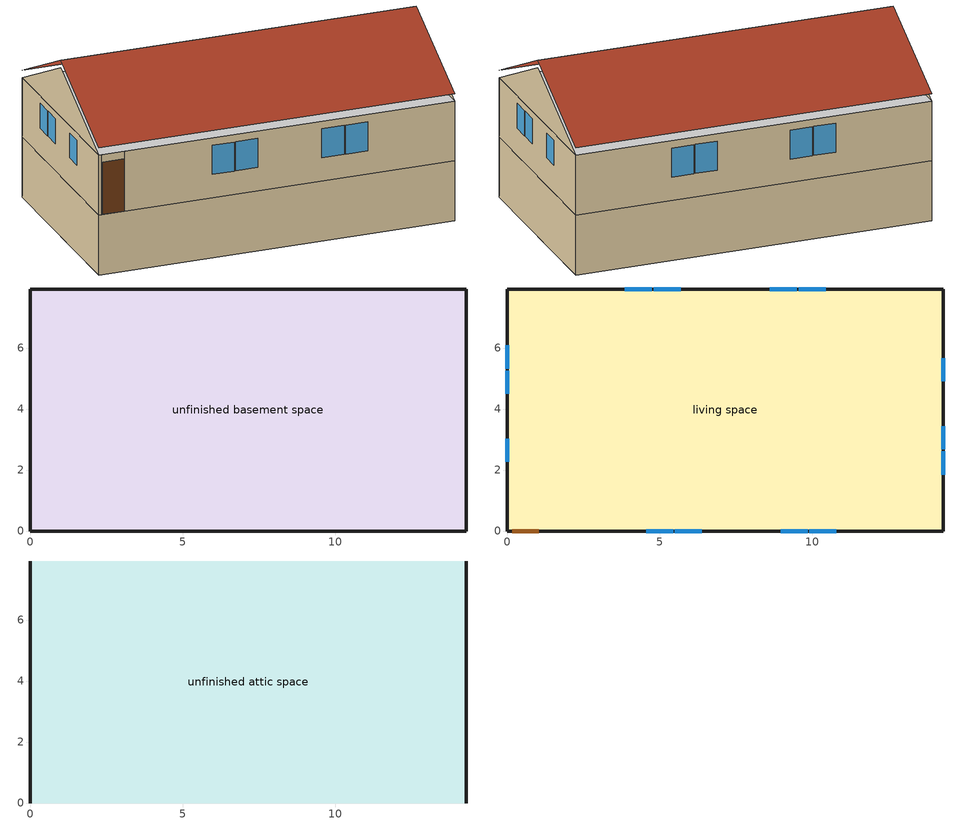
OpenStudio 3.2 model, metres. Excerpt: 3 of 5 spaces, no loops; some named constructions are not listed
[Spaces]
unfinished basement space
 floor foundation (FloorFndGrndUnfinB): 0,0 0,7.94 14.28,7.94 14.28,0 z-2.44
 wall foundation (WallFndGrndUnfinB): 0,7.94 0,0 14.28,0 14.28,7.94 0,7.94 z-2.44:0
living space
 floor to unfinished basement space (FloorUnfinBInsFin Reversed): 0,0 0,7.94 14.28,7.94 14.28,0 z0
 wall outside (WallExtInsFin): 0,7.94 0,0 0.13,0 1.05,0 14.28,0 14.28,7.94 0,7.94 z0:2.44
 window (WindowConstruction): 4.54,0 5.43,0 / 5.49,0 6.38,0 / 8.96,0 9.84,0 / 9.9,0 10.79,0 / 10.44,7.94 9.55,7.94 / 9.49,7.94 8.61,7.94 / 5.68,7.94 4.79,7.94 / 4.73,7.94 3.85,7.94 z0.95:2.13; 0,6.08 0,5.32 / 0,5.26 0,4.5 / 0,3.03 0,2.26 / 14.28,1.85 14.28,2.61 / 14.28,2.68 14.28,3.44 / 14.28,4.91 14.28,5.67 z1.12:2.13
 door (Door): 0.15,0 1.02,0 z0:2.13
unfinished attic space
 floor to living space (FloorFinInsUnfinAttic): 0,7.94 14.28,7.94 14.28,0 0,0 z2.44
 wall outside (WallExtUninsUnfin): 0,3.97,4.42 0,7.94,2.44 0,0,2.44; 14.28,3.97,4.42 14.28,0,2.44 14.28,7.94,2.44
 roof outside (RoofUnfinInsExt): 14.28,3.97,4.73 0,3.97,4.73 0,0,2.74 14.28,0,2.74; 0,3.97,4.73 14.28,3.97,4.73 14.28,7.94,2.74 0,7.94,2.74
[Material] Roughness=Rough
Name | Thickness {m} | Conductivity {W/m-K} | Density {kg/m3} | Specific Heat {J/kg-K} | Thermal Absorptance | Solar Absorptance | Visible Absorptance
Drywall 0.5 in. | 0.0127 | 0.160291 | 801 | 837.4 | 0.9 | 0.5 | 0.1
FloorUATrussandIns | 0.0889 | 0.0564573 | 50.7834 | 1165.1 | 0.9 | 0.5 | 0.9
FloorUAAdditionalCeilingIns | 0.196342 | 0.0539976 | 16.02 | 1046.75
RoofSheathing | 0.01905 | 0.115458 | 512.64 | 1214.23 | 0.82 | 0.3 | 0.3
FloorIns | 0.23495 | 0.104255 | 106.365 | 1151.69 | 0.82 | 0.3 | 0.3
Wood Floor | 0.015875 | 0.115458 | 544.68 | 1214.23
Floor Covering | 0.0127 | 0.0433444 | 54.468 | 1339.84 | 0.9 | 0.9
[Construction]
FloorFinInsUnfinAttic Reversed: FloorUAAdditionalCeilingIns, FloorUATrussandIns, Drywall 0.5 in.
FloorUnfinBInsFin: FloorIns, RoofSheathing, Wood Floor, Floor Covering
[Schedule:Ruleset]
Name | Default Day Schedule | Summer Design Day Schedule | Winter Design Day Schedule
res mv_1 range exhaust schedule | Schedule Day 18 | res mv_1 range exhaust schedule summer design | res mv_1 range exhaust schedule winter design
res mv_1 bath exhaust schedule | Schedule Day 19 | res mv_1 bath exhaust schedule summer design | res mv_1 bath exhaust schedule winter design
[Schedule:Day]
res nv_1 temp schedule allday1; res nv_1 temp schedule allday2; res nv_1 temp schedule allday3; res nv_1 temp schedule allday4; res nv_1 temp schedule allday10; res nv_1 temp schedule allday11; res nv_1 temp schedule allday12: 24, 0, 21.6667
res nv_1 temp schedule allday5; res nv_1 temp schedule allday6; res nv_1 temp schedule allday9: 24, 0, 20
res nv_1 temp schedule allday7; res nv_1 temp schedule allday8: 7, 0, 18.3333, 22, 0, 20, 24, 0, 18.3333
res nv_1 availability schedule allday1 on; res nv_1 availability schedule allday1 on 1; res nv_1 availability schedule allday1 on 2; res nv_1 availability schedule allday1 on 3; res nv_1 availability schedule allday1 on 4; res nv_1 availability schedule allday1 on 5; res nv_1 availability schedule allday1 on 6; res nv_1 availability schedule allday1 on 7; res nv_1 availability schedule allday1 on 8; res nv_1 availability schedule allday1 on 9; res nv_1 availability schedule allday1 on 10; res nv_1 availability schedule allday1 on 11: 1, 0, 1, 2, 0, 1, 3, 0, 1, 4, 0, 1, 5, 0, 1, 6, 0, 1, 7, 0, 1, 8, 0, 1, 9, 0, 1, 10, 0, 1, 11, 0, 1, 12, 0, 1, 13, 0, 1, 14, 0, 1, 15, 0, 1, 16, 0, 1, 17, 0, 1, 18, 0, 1, 19, 0, 1, 20, 0, 1, 21, 0, 1, 22, 0, 1, 23, 0, 1, 24, 0, 1
Schedule Day 18; res mv_1 range exhaust schedule winter design; Schedule Day 19; res mv_1 bath exhaust schedule winter design: 24, 0, 0
res mv_1 range exhaust schedule allday1; res mv_1 range exhaust schedule allday2; res mv_1 range exhaust schedule allday3; res mv_1 range exhaust schedule allday4; res mv_1 range exhaust schedule allday5; res mv_1 range exhaust schedule allday6; res mv_1 range exhaust schedule allday7; res mv_1 range exhaust schedule allday8; res mv_1 range exhaust schedule allday9; res mv_1 range exhaust schedule allday10; res mv_1 range exhaust schedule allday11; res mv_1 range exhaust schedule allday12: 20, 0, 0, 21, 0, 1, 24, 0, 0
res mv_1 range exhaust schedule summer design; res mv_1 bath exhaust schedule summer design: 24, 0, 1
res mv_1 bath exhaust schedule allday1; res mv_1 bath exhaust schedule allday2; res mv_1 bath exhaust schedule allday3; res mv_1 bath exhaust schedule allday4; res mv_1 bath exhaust schedule allday5; res mv_1 bath exhaust schedule allday6; res mv_1 bath exhaust schedule allday7; res mv_1 bath exhaust schedule allday8; res mv_1 bath exhaust schedule allday9; res mv_1 bath exhaust schedule allday10; res mv_1 bath exhaust schedule allday11; res mv_1 bath exhaust schedule allday12: 19, 0, 0, 20, 0, 1, 24, 0, 0
[Schedule:Rule] Apply Sunday=Yes; Apply Monday=Yes; Apply Tuesday=Yes; Apply Wednesday=Yes; Apply Thursday=Yes; Apply Friday=Yes; Apply Saturday=Yes; Date Specification Type=DateRange; Start Day=1
Name | Schedule Ruleset | Rule Order | Day Schedule | Start Month | End Month | End Day
res mv_1 range exhaust schedule allday rule1 | res mv_1 range exhaust schedule | 11 | res mv_1 range exhaust schedule allday1 | 1 | 1 | 31
res mv_1 range exhaust schedule allday rule2 | res mv_1 range exhaust schedule | 10 | res mv_1 range exhaust schedule allday2 | 2 | 2 | 28
res mv_1 range exhaust schedule allday rule3 | res mv_1 range exhaust schedule | 9 | res mv_1 range exhaust schedule allday3 | 3 | 3 | 31
res mv_1 range exhaust schedule allday rule4 | res mv_1 range exhaust schedule | 8 | res mv_1 range exhaust schedule allday4 | 4 | 4 | 30
res mv_1 range exhaust schedule allday rule5 | res mv_1 range exhaust schedule | 7 | res mv_1 range exhaust schedule allday5 | 5 | 5 | 31
res mv_1 range exhaust schedule allday rule6 | res mv_1 range exhaust schedule | 6 | res mv_1 range exhaust schedule allday6 | 6 | 6 | 30
res mv_1 range exhaust schedule allday rule7 | res mv_1 range exhaust schedule | 5 | res mv_1 range exhaust schedule allday7 | 7 | 7 | 31
res mv_1 range exhaust schedule allday rule8 | res mv_1 range exhaust schedule | 4 | res mv_1 range exhaust schedule allday8 | 8 | 8 | 31
res mv_1 range exhaust schedule allday rule9 | res mv_1 range exhaust schedule | 3 | res mv_1 range exhaust schedule allday9 | 9 | 9 | 30
res mv_1 range exhaust schedule allday rule10 | res mv_1 range exhaust schedule | 2 | res mv_1 range exhaust schedule allday10 | 10 | 10 | 31
res mv_1 range exhaust schedule allday rule11 | res mv_1 range exhaust schedule | 1 | res mv_1 range exhaust schedule allday11 | 11 | 11 | 30
res mv_1 range exhaust schedule allday rule12 | res mv_1 range exhaust schedule | 0 | res mv_1 range exhaust schedule allday12 | 12 | 12 | 31
res mv_1 bath exhaust schedule allday rule1 | res mv_1 bath exhaust schedule | 11 | res mv_1 bath exhaust schedule allday1 | 1 | 1 | 31
res mv_1 bath exhaust schedule allday rule2 | res mv_1 bath exhaust schedule | 10 | res mv_1 bath exhaust schedule allday2 | 2 | 2 | 28
res mv_1 bath exhaust schedule allday rule3 | res mv_1 bath exhaust schedule | 9 | res mv_1 bath exhaust schedule allday3 | 3 | 3 | 31
res mv_1 bath exhaust schedule allday rule4 | res mv_1 bath exhaust schedule | 8 | res mv_1 bath exhaust schedule allday4 | 4 | 4 | 30
res mv_1 bath exhaust schedule allday rule5 | res mv_1 bath exhaust schedule | 7 | res mv_1 bath exhaust schedule allday5 | 5 | 5 | 31
res mv_1 bath exhaust schedule allday rule6 | res mv_1 bath exhaust schedule | 6 | res mv_1 bath exhaust schedule allday6 | 6 | 6 | 30
res mv_1 bath exhaust schedule allday rule7 | res mv_1 bath exhaust schedule | 5 | res mv_1 bath exhaust schedule allday7 | 7 | 7 | 31
res mv_1 bath exhaust schedule allday rule8 | res mv_1 bath exhaust schedule | 4 | res mv_1 bath exhaust schedule allday8 | 8 | 8 | 31
res mv_1 bath exhaust schedule allday rule9 | res mv_1 bath exhaust schedule | 3 | res mv_1 bath exhaust schedule allday9 | 9 | 9 | 30
res mv_1 bath exhaust schedule allday rule10 | res mv_1 bath exhaust schedule | 2 | res mv_1 bath exhaust schedule allday10 | 10 | 10 | 31
res mv_1 bath exhaust schedule allday rule11 | res mv_1 bath exhaust schedule | 1 | res mv_1 bath exhaust schedule allday11 | 11 | 11 | 30
res mv_1 bath exhaust schedule allday rule12 | res mv_1 bath exhaust schedule | 0 | res mv_1 bath exhaust schedule allday12 | 12 | 12 | 31
